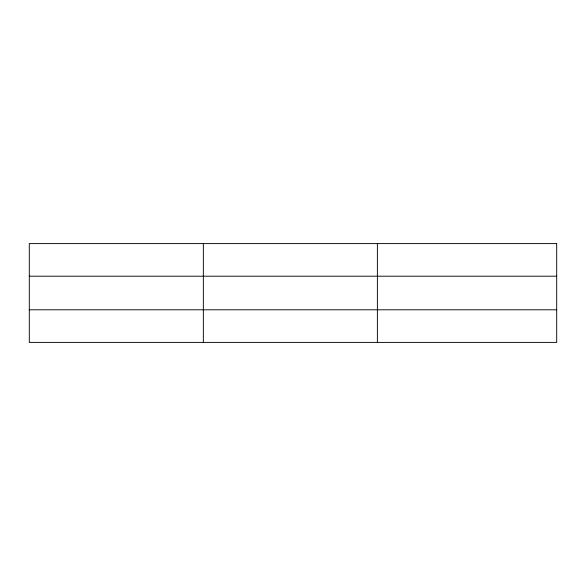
<?xml version="1.0" encoding="UTF-8"?>
<svg xmlns="http://www.w3.org/2000/svg" width="586" height="586" viewBox="0 0 586 586"><rect width="100%" height="100%" fill="white"/><g stroke="black" fill="none" stroke-linecap="round" stroke-linejoin="round"><path stroke-width="0.88" d="M203.342 342.4L203.342 243.6M377.384 342.4L377.384 243.6M29.3 276.204L556.7 276.204M29.3 309.796L556.7 309.796M556.7 243.6L556.7 342.4L29.3 342.4L29.3 243.6L556.7 243.6"/></g></svg>
